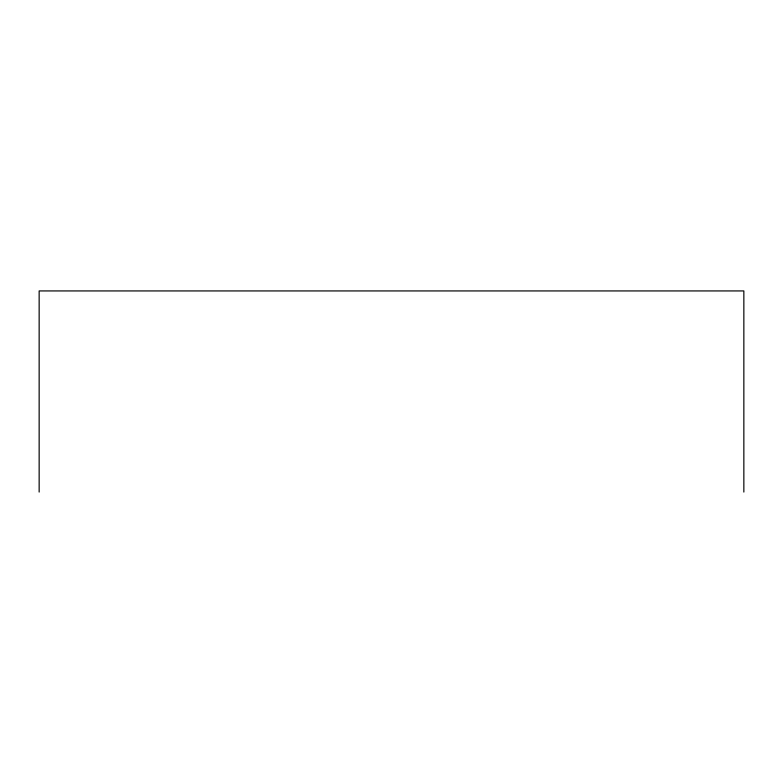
<?xml version="1.0" encoding="UTF-8"?>
<svg xmlns="http://www.w3.org/2000/svg" width="783" height="783" viewBox="0 0 783 783"><rect width="100%" height="100%" fill="white"/><g stroke="black" fill="none" stroke-linecap="round" stroke-linejoin="round"><path stroke-width="1.17" d="M743.85 492.067L743.85 290.933L39.15 290.933L39.15 492.067"/></g></svg>
